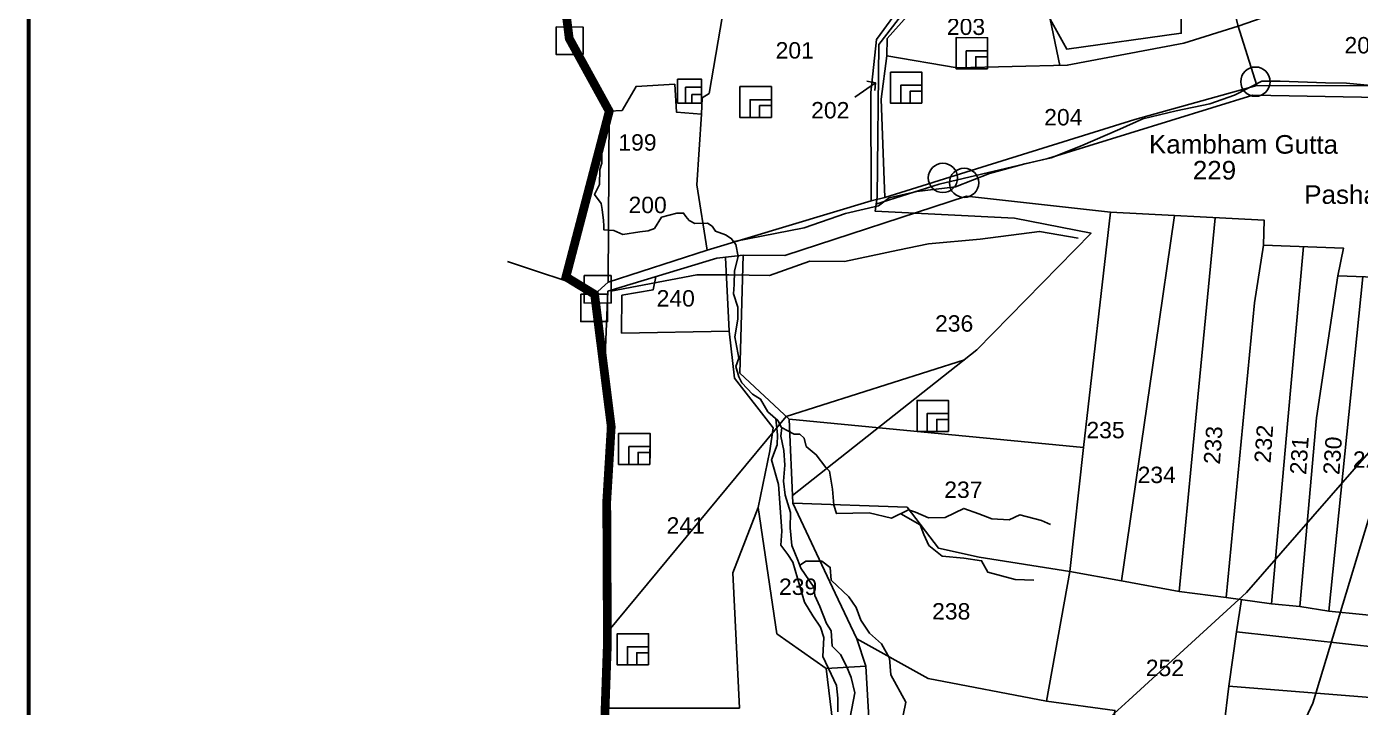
# Model space of a CAD drawing. Header units: inches. Extents: x 213671 to 217429, y 1587875 to 1592833.
# Drawn here: x 213671 to 214890, y 1589204 to 1589827 of the extents above; entities that cross this region are included whole.
import ezdxf

# ---------------------------------------------------------------- set-up
doc = ezdxf.new("R2010")
doc.units = ezdxf.units.IN
doc.header["$LTSCALE"] = 15
doc.header["$MEASUREMENT"] = 0
doc.linetypes.add('DASHED2', pattern=[0.375, 0.25, -0.125])
for name, color, linetype in [('BOUNDRY STONES', 240, 'Continuous'), ('PLOTS', 7, 'Continuous'), ('PLOTS NO', 7, 'Continuous'), ('ROADS', 1, 'Continuous'), ('STREAMS', 4, 'Continuous'), ('text1', 7, 'Continuous'), ('VILLAGE BOUNDRY', 5, 'Continuous'), ('wells', 7, 'Continuous')]:
    doc.layers.add(name, color=color, linetype=linetype)
doc.styles.get("Standard").update_dxf_attribs({"font": 'arial.ttf'})

# ---------------------------------------------------------------- blocks, each defined once
blk = doc.blocks.new('gfgfdgfdgdfg')
at = {"layer": 'PLOTS NO', "color": 0}
for points in [[(19741.3, 7371.2), (19732, 7370.5), (19732.1, 7359.5)], [(19732, 7370.5), (19753.7, 7348.9)]]:
    blk.add_lwpolyline(points, dxfattribs=at)

msp = doc.modelspace()

# ---------------------------------------------------------------- linework, layer by layer
at = {"layer": 'BOUNDRY STONES'}
for points in [[(214155.2, 1589826.6), (214179.8, 1589826.5), (214179.7, 1589801.4), (214155.1, 1589801.5)], [(214180.8, 1589599.1), (214205.4, 1589599), (214205.3, 1589573.9), (214180.7, 1589574)], [(214177.6, 1589582), (214202.2, 1589582), (214202.2, 1589556.9), (214177.6, 1589556.9)]]:
    msp.add_lwpolyline(points, close=True, dxfattribs=at)
msp.add_lwpolyline([(214189.7, 1589585.5), (214110.6, 1589611.8)], dxfattribs=at)
for centre in [(214794.6, 1589776.5), (214508.8, 1589688.4), (214528.2, 1589683.9)]:
    msp.add_circle(centre, 13.4, dxfattribs=at)
at = {"layer": 'PLOTS'}
for points in [[(214984, 1589772.7), (214795.9, 1589773.1), (214778.6, 1589828.1), (214765.1, 1589884.4), (214775, 1589980.7), (214864.8, 1589986.7), (214891.5, 1589996.4), (214955.5, 1589987.3)], [(214203.7, 1589749.4), (214215.4, 1589750.2), (214228.2, 1589772.1), (214263.6, 1589774.2), (214265.1, 1589748.6), (214287.9, 1589746.7), (214288.6, 1589761.7), (214295.2, 1589765.7), (214307.3, 1589837), (214331.1, 1589943.8)], [(214293.3, 1589622.3), (214443.2, 1589667.5), (214442.9, 1589766.5), (214448.2, 1589815.1), (214498.9, 1589885), (214511.2, 1589916.1)], [(214519.3, 1589917.6), (214509.2, 1589877.4), (214480.4, 1589846.5), (214476.2, 1589836.4), (214457.7, 1589816), (214457.5, 1589800.2), (214452.3, 1589760.5), (214454.8, 1589694.5), (214455.8, 1589670.5), (214443.2, 1589667.5)], [(214457.5, 1589800.2), (214521.7, 1589789.2), (214622.5, 1589791.5), (214729, 1589811.8), (214778.8, 1589827.4), (214886.6, 1589865), (214949.3, 1589858.9)], [(214626.9, 1589852.9), (214726.7, 1589866.2), (214726.8, 1589820.8), (214622.1, 1589806.3), (214607, 1589833.7), (214615.8, 1589791.3)], [(214455.8, 1589670.5), (214544.5, 1589698.3), (214600.2, 1589715.7), (214684.2, 1589742), (214795.9, 1589773.1)], [(214203.7, 1589749.4), (214202.7, 1589593.1), (214190.3, 1589581.8)], [(214202.7, 1589593.1), (214293.3, 1589622.3), (214283.8, 1589682), (214287.9, 1589746.7)], [(214954.4, 1589595.7), (214870, 1589598.8), (214875, 1589624.2), (214801.9, 1589626.9), (214802.7, 1589649.6), (214662.1, 1589657.2), (214530.3, 1589671.7), (214364.3, 1589617.3), (214326.2, 1589617.6), (214302.2, 1589614.8), (214202.5, 1589584.6), (214199.2, 1589510.5)], [(214326.2, 1589617.6), (214323.1, 1589509.6), (214368.2, 1589467.5), (214637.4, 1589441.5), (214662.1, 1589657.2)], [(214371.7, 1589390.8), (214410.4, 1589308.2), (214430, 1589266.4), (214495.4, 1589230.1), (214603.6, 1589209.4), (214624.9, 1589328.2), (214672.2, 1589319.7), (214703.2, 1589533.8), (214720.6, 1589654)], [(214757.7, 1589652), (214735.7, 1589424.6), (214724.7, 1589309.9), (214672.2, 1589319.7)], [(214724.7, 1589309.9), (214767.7, 1589304.4), (214793.8, 1589574.1), (214801.9, 1589626.9)], [(214838.4, 1589625.5), (214824.3, 1589466.6), (214809.3, 1589298.4), (214767.7, 1589304.4)], [(214246.4, 1589597.9), (214243.9, 1589586.1), (214215.3, 1589581), (214215, 1589546.3), (214313.3, 1589548.2), (214310, 1589615.7)], [(214809.3, 1589298.4), (214835.1, 1589296.1), (214850.5, 1589468.8), (214870, 1589598.8)], [(214892.7, 1589598), (214861.8, 1589291.8), (214835.1, 1589296.1)], [(214861.8, 1589291.8), (214923.2, 1589285.6), (214942.2, 1589474), (214954.4, 1589595.7)], [(214313.3, 1589548.2), (214318.2, 1589505), (214353.5, 1589459.5), (214350.5, 1589438.7), (214340, 1589386.6), (214316.8, 1589327), (214322.7, 1589203.1), (214199.9, 1589203)], [(214637.4, 1589441.5), (214624.9, 1589328.2), (214542, 1589341.2), (214504.7, 1589349.5), (214476, 1589387.1), (214371.7, 1589390.8), (214368.2, 1589467.5)], [(214369.3, 1589013.7), (214496.7, 1589018.5), (214420.6, 1589085.8), (214401.9, 1589239.2), (214356.8, 1589271.1), (214340, 1589386.6)], [(215096.5, 1589270.6), (215092, 1589241.6), (214910, 1589258.4), (214777.4, 1589272.8), (214781.7, 1589302.4)], [(214401.9, 1589239.2), (214438.3, 1589241.4), (214430, 1589266.4)], [(214777.4, 1589272.8), (214770.3, 1589223.1), (215086.4, 1589197.7), (215092, 1589241.6)], [(214438.3, 1589241.4), (214443.6, 1589151.7), (214425, 1589155.1), (214476.5, 1589060.7), (214516, 1589035), (214602.7, 1589026.2), (214643.3, 1588989.2), (214637.4, 1588934.4), (214551.8, 1588940.4), (214516, 1589035)], [(215086.4, 1589197.7), (215062.1, 1589113), (214929.9, 1589118.3), (214815.7, 1589129.5), (214757.7, 1589135.2), (214761, 1589147.6), (214770.3, 1589223.1)], [(214643.3, 1588989.2), (214666.1, 1589200.9), (214603.6, 1589209.4)]]:
    msp.add_lwpolyline(points, dxfattribs=at)
at = {"layer": 'ROADS'}
for points in [[(214515.4, 1589920.6), (214504, 1589880.8), (214450.2, 1589810.4), (214448.6, 1589670.8), (214446.7, 1589658), (214574.2, 1589651.7), (214644.3, 1589637.7), (214539.9, 1589531), (214371.4, 1589397.7)], [(214264.7, 1588612.3), (214330, 1588725.7), (214382.5, 1588856.1), (214432.1, 1588903.9), (214507.6, 1588999), (214546.4, 1589084.5), (214588.7, 1589100.4), (214625.2, 1589161.5), (214678.7, 1589210.4), (214786.4, 1589308.8), (214878.5, 1589414.4), (214927.2, 1589470.1), (214951.7, 1589569.2), (214946.3, 1589619), (214981.5, 1589662.4), (214991.6, 1589753.8), (214974.1, 1589760.8), (214792.2, 1589764.2), (214604.6, 1589706.1), (214505.5, 1589682.8), (214447.6, 1589664.4)], [(214201.9, 1589272.4), (214365.4, 1589470.1), (214528.4, 1589521.9)], [(214700.9, 1588479.8), (214706.7, 1588556.5), (214689.6, 1588688.1), (214716.1, 1588756), (214745.8, 1588800), (214770.1, 1588949.7), (214776.5, 1588989.3), (214814.5, 1589137.7), (214847.1, 1589207.5), (214880.5, 1589318.4), (214908.5, 1589411.1), (214927.2, 1589470.1)]]:
    msp.add_lwpolyline(points, dxfattribs=at)
at = {"layer": 'STREAMS'}
for points in [[(214317.8, 1589630.3), (214382, 1589642.8), (214419.6, 1589655.9), (214450, 1589662.7), (214459.7, 1589670.2), (214484.9, 1589676.1), (214520.2, 1589680.1), (214551.4, 1589692.4), (214583.8, 1589701.2), (214607.9, 1589706.9), (214634.6, 1589717.4), (214670.7, 1589733.1), (214691.5, 1589742.6), (214722.2, 1589749.8), (214752.8, 1589756.3), (214775.5, 1589764), (214800.4, 1589777.1), (214817.3, 1589777.1), (214858.6, 1589775.3), (214877.8, 1589775), (214922.2, 1589770.9)], [(214194.7, 1589718.7), (214197, 1589710.2), (214196.8, 1589702), (214195.2, 1589696), (214194.8, 1589682.5), (214190.3, 1589673.2), (214196.2, 1589665), (214197.3, 1589659.4), (214198.3, 1589649.5), (214198.6, 1589644.6), (214198.6, 1589640.9), (214207.8, 1589640.3), (214216, 1589636.6), (214231.8, 1589639.2), (214239.2, 1589639.9), (214245, 1589642), (214251.5, 1589652.4), (214265.4, 1589656.2), (214271.7, 1589656.2), (214273.6, 1589653), (214276.7, 1589649.5), (214281.8, 1589646.7), (214293.4, 1589647), (214297.8, 1589644.2), (214300.8, 1589639.7), (214309.9, 1589636.3), (214315.2, 1589633), (214319.4, 1589627.5), (214321.5, 1589616.5), (214318.3, 1589603.5), (214318, 1589590.7), (214317.4, 1589582.3), (214321.3, 1589570), (214321.3, 1589559), (214318.4, 1589543), (214322.1, 1589523.5), (214319.3, 1589515.7), (214322.1, 1589506.4), (214324.9, 1589500.8), (214334.7, 1589490.4), (214342, 1589485.9), (214348.7, 1589474.4), (214357.7, 1589466.2), (214361.3, 1589460), (214372.8, 1589453.9), (214378.1, 1589453.8), (214381.8, 1589450.2), (214383.7, 1589442.6), (214393, 1589435), (214401.7, 1589423.2), (214405, 1589420.1), (214407.8, 1589403.6), (214408.9, 1589388.7), (214411.4, 1589381.1), (214441.5, 1589381.8), (214461.8, 1589377), (214477.2, 1589384.6), (214483.7, 1589382.3), (214495.7, 1589377.2), (214510.9, 1589377.5), (214528, 1589385.9), (214541.5, 1589380.8), (214553.6, 1589376.3), (214569.3, 1589375.5), (214579.1, 1589379.9), (214598.8, 1589374.8), (214607.2, 1589371.2)], [(214205.1, 1589584.7), (214283.8, 1589599.7), (214313.1, 1589599.6), (214350.2, 1589599.1), (214387.2, 1589612.3), (214418.8, 1589611.8), (214467.7, 1589622.2), (214495.7, 1589628.1), (214542.8, 1589632.2), (214597.2, 1589639.4), (214632.4, 1589633.4)], [(214412.6, 1589199.8), (214412.6, 1589212.3), (214411.4, 1589223.9), (214399.1, 1589250.3), (214399.8, 1589267.7), (214396.8, 1589277.2), (214389.8, 1589287.6), (214382.2, 1589300), (214371.7, 1589336.7), (214366.9, 1589343.6), (214360.6, 1589352.1), (214361.5, 1589365.1), (214359.4, 1589395.3), (214358.6, 1589407.7), (214352.1, 1589430.2), (214357.2, 1589444), (214357.6, 1589453.1), (214356, 1589467.8)], [(214361.6, 1589460), (214360.7, 1589452.1), (214363.2, 1589438.9), (214364.3, 1589425.4), (214362.9, 1589410.8), (214364.6, 1589397.9), (214369.3, 1589382.2), (214369, 1589368.2), (214370.7, 1589351.9), (214376, 1589338.4), (214378.8, 1589331.1), (214390.9, 1589313.9), (214391.7, 1589306.3), (214396.2, 1589296.2), (214402.3, 1589280.5), (214406.5, 1589273.7), (214407.6, 1589259.7), (214415.2, 1589252.1), (214420.5, 1589241.4), (214425, 1589231), (214428.3, 1589217), (214424.1, 1589194.8)], [(214591.9, 1589320.1), (214574.8, 1589320.7), (214549.8, 1589327.5), (214544.2, 1589337.9), (214528, 1589340.2), (214508, 1589342.2), (214496, 1589352), (214491.2, 1589362.1), (214488.1, 1589370.8), (214470.2, 1589380.9)], [(214433.3, 1589159.5), (214454, 1589154.9), (214464.2, 1589151.8), (214474.7, 1589154.6), (214486.9, 1589148.9), (214486.9, 1589159.1), (214485.2, 1589170.5), (214478.1, 1589182.7), (214472.5, 1589196.5), (214475, 1589208.4), (214461.2, 1589233.6), (214460.1, 1589248.9), (214452.7, 1589261.9), (214441.7, 1589271.8), (214433.8, 1589283.7), (214429.6, 1589295.3), (214422.8, 1589305), (214406.6, 1589320.3), (214405.8, 1589331.9), (214398.2, 1589337.6), (214383.4, 1589337.6), (214377.8, 1589333.6)]]:
    msp.add_lwpolyline(points, dxfattribs=at)
at = {"layer": 'VILLAGE BOUNDRY', "const_width": 3.74}
msp.add_lwpolyline([(213672.8, 1592453.9), (217427.4, 1592453.9), (217427.4, 1587877.2), (213672.8, 1587877.2)], close=True, dxfattribs=at)
at = {"layer": 'VILLAGE BOUNDRY', "linetype": 'DASHED2', "ltscale": 8, "const_width": 8}
msp.add_lwpolyline([(214196.9, 1589117.2), (214202, 1589262.3), (214201.4, 1589392.4), (214205.5, 1589460.7), (214190.3, 1589581.8), (214164.1, 1589597.8), (214203.7, 1589749.4), (214167.1, 1589816), (214160.3, 1589870), (214173.1, 1589962.3), (214180, 1590018.3), (214228.7, 1590174.2), (214230.3, 1590257.2), (214232.9, 1590308.6), (214235.4, 1590391.8), (214240.4, 1590539.8), (214224.2, 1590937.7), (214208.3, 1591186.2)], dxfattribs=at)
at = {"layer": 'wells'}
for points in [[(214549.6, 1589788.4), (214520.8, 1589788.4), (214520.9, 1589816.8), (214549.6, 1589816.7)], [(214549.6, 1589788.4), (214520.8, 1589788.4), (214520.9, 1589816.8), (214549.6, 1589816.7)], [(214549.6, 1589788.4), (214530.2, 1589788.4), (214530.2, 1589804.7), (214549.6, 1589804.7)], [(214549.6, 1589788.4), (214538.8, 1589788.4), (214538.8, 1589799.3), (214549.6, 1589799.3)], [(214266.1, 1589778.9), (214288, 1589778.9), (214288, 1589756.9), (214266.1, 1589756.9)], [(214489.6, 1589756.8), (214460.8, 1589756.9), (214460.9, 1589785.2), (214489.6, 1589785.2)], [(214489.6, 1589756.8), (214460.8, 1589756.9), (214460.9, 1589785.2), (214489.6, 1589785.2)], [(214273.3, 1589771.6), (214288, 1589771.5), (214288, 1589756.9), (214273.3, 1589756.9)], [(214279.3, 1589764.8), (214288, 1589764.8), (214288, 1589756.9), (214279.3, 1589756.9)], [(214351.9, 1589743.6), (214323.2, 1589743.7), (214323.2, 1589772), (214352, 1589772)], [(214351.9, 1589743.6), (214323.2, 1589743.7), (214323.2, 1589772), (214352, 1589772)], [(214489.6, 1589756.8), (214470.2, 1589756.9), (214470.2, 1589773.2), (214489.6, 1589773.2)], [(214489.6, 1589756.8), (214478.8, 1589756.8), (214478.8, 1589767.8), (214489.6, 1589767.8)], [(214351.9, 1589743.6), (214332.5, 1589743.6), (214332.5, 1589760), (214351.9, 1589760)], [(214351.9, 1589743.6), (214341.1, 1589743.6), (214341.1, 1589754.6), (214351.9, 1589754.6)], [(214513.9, 1589456.4), (214485.1, 1589456.4), (214485.2, 1589484.8), (214513.9, 1589484.8)], [(214513.9, 1589456.4), (214485.1, 1589456.4), (214485.2, 1589484.8), (214513.9, 1589484.8)], [(214513.9, 1589456.4), (214494.5, 1589456.4), (214494.5, 1589472.8), (214513.9, 1589472.7)], [(214513.9, 1589456.4), (214503.1, 1589456.4), (214503.1, 1589467.3), (214513.9, 1589467.3)], [(214240.9, 1589426.1), (214212.2, 1589426.2), (214212.2, 1589454.6), (214241, 1589454.5)], [(214240.9, 1589426.1), (214212.2, 1589426.2), (214212.2, 1589454.6), (214241, 1589454.5)], [(214240.9, 1589426.1), (214221.5, 1589426.2), (214221.6, 1589442.5), (214241, 1589442.5)], [(214240.9, 1589426.1), (214230.1, 1589426.1), (214230.1, 1589437.1), (214241, 1589437.1)], [(214239.7, 1589242.8), (214210.9, 1589242.8), (214211, 1589271.2), (214239.7, 1589271.2)], [(214239.7, 1589242.8), (214210.9, 1589242.8), (214211, 1589271.2), (214239.7, 1589271.2)], [(214239.7, 1589242.8), (214220.3, 1589242.8), (214220.3, 1589259.2), (214239.7, 1589259.1)], [(214239.7, 1589242.8), (214228.9, 1589242.8), (214228.9, 1589253.7), (214239.7, 1589253.7)]]:
    msp.add_lwpolyline(points, close=True, dxfattribs=at)

# ---------------------------------------------------------------- block references
at = {"layer": 'text1', "xscale": 0.7487261496026493, "yscale": 0.7487261496026493, "zscale": 0.7487261496026493, "rotation": 259.5257070316432}
msp.add_blockref('gfgfdgfdgdfg', (211706.5, 1605306.3), dxfattribs=at)

# ---------------------------------------------------------------- texts
at = {"layer": 'PLOTS NO'}
for s, height, rotation, p in [('203', 15, 359.9114, (214512.4, 1589819.3)), ('201', 15, 359.9114, (214355.8, 1589797.7)), ('205', 15, 359.9114, (214876, 1589802.4)), ('202', 15, 359.9114, (214388.3, 1589742.9)), ('204', 15, 359.9114, (214601.4, 1589736.5)), ('199', 15, 359.9114, (214212, 1589713.4)), ('Kambham Gutta', 17, 359.9114, (214697.2, 1589710.8)), ('229', 17, 359.9114, (214737.3, 1589687)), ('Pashavalla Kunta', 17, 359.9114, (214839.2, 1589664.7)), ('200', 15, 359.9114, (214221.3, 1589656.2)), ('240', 15, 359.9114, (214247, 1589570.7)), ('236', 15, 359.9114, (214501.6, 1589547.7)), ('235', 15, 359.9114, (214640, 1589450.1)), ('233', 15, 85.9166, (214762.1, 1589425.8)), ('232', 15, 85.9166, (214808.4, 1589426.9)), ('231', 15, 85.9166, (214840.9, 1589416.4)), ('230', 15, 85.9166, (214871.3, 1589416.2)), ('228', 15, 359.9114, (214883.6, 1589423.1)), ('234', 15, 359.9114, (214686.8, 1589409.1)), ('237', 15, 359.9114, (214510, 1589395.5)), ('241', 15, 359.9114, (214256.1, 1589362.8)), ('239', 15, 359.9114, (214358.9, 1589306.7)), ('238', 15, 359.9114, (214498.9, 1589284.2)), ('252', 15, 359.9114, (214694.3, 1589232.4))]:
    msp.add_text(s, height=height, rotation=rotation, dxfattribs=at).set_placement(p)

doc.saveas('drawing.dxf')
